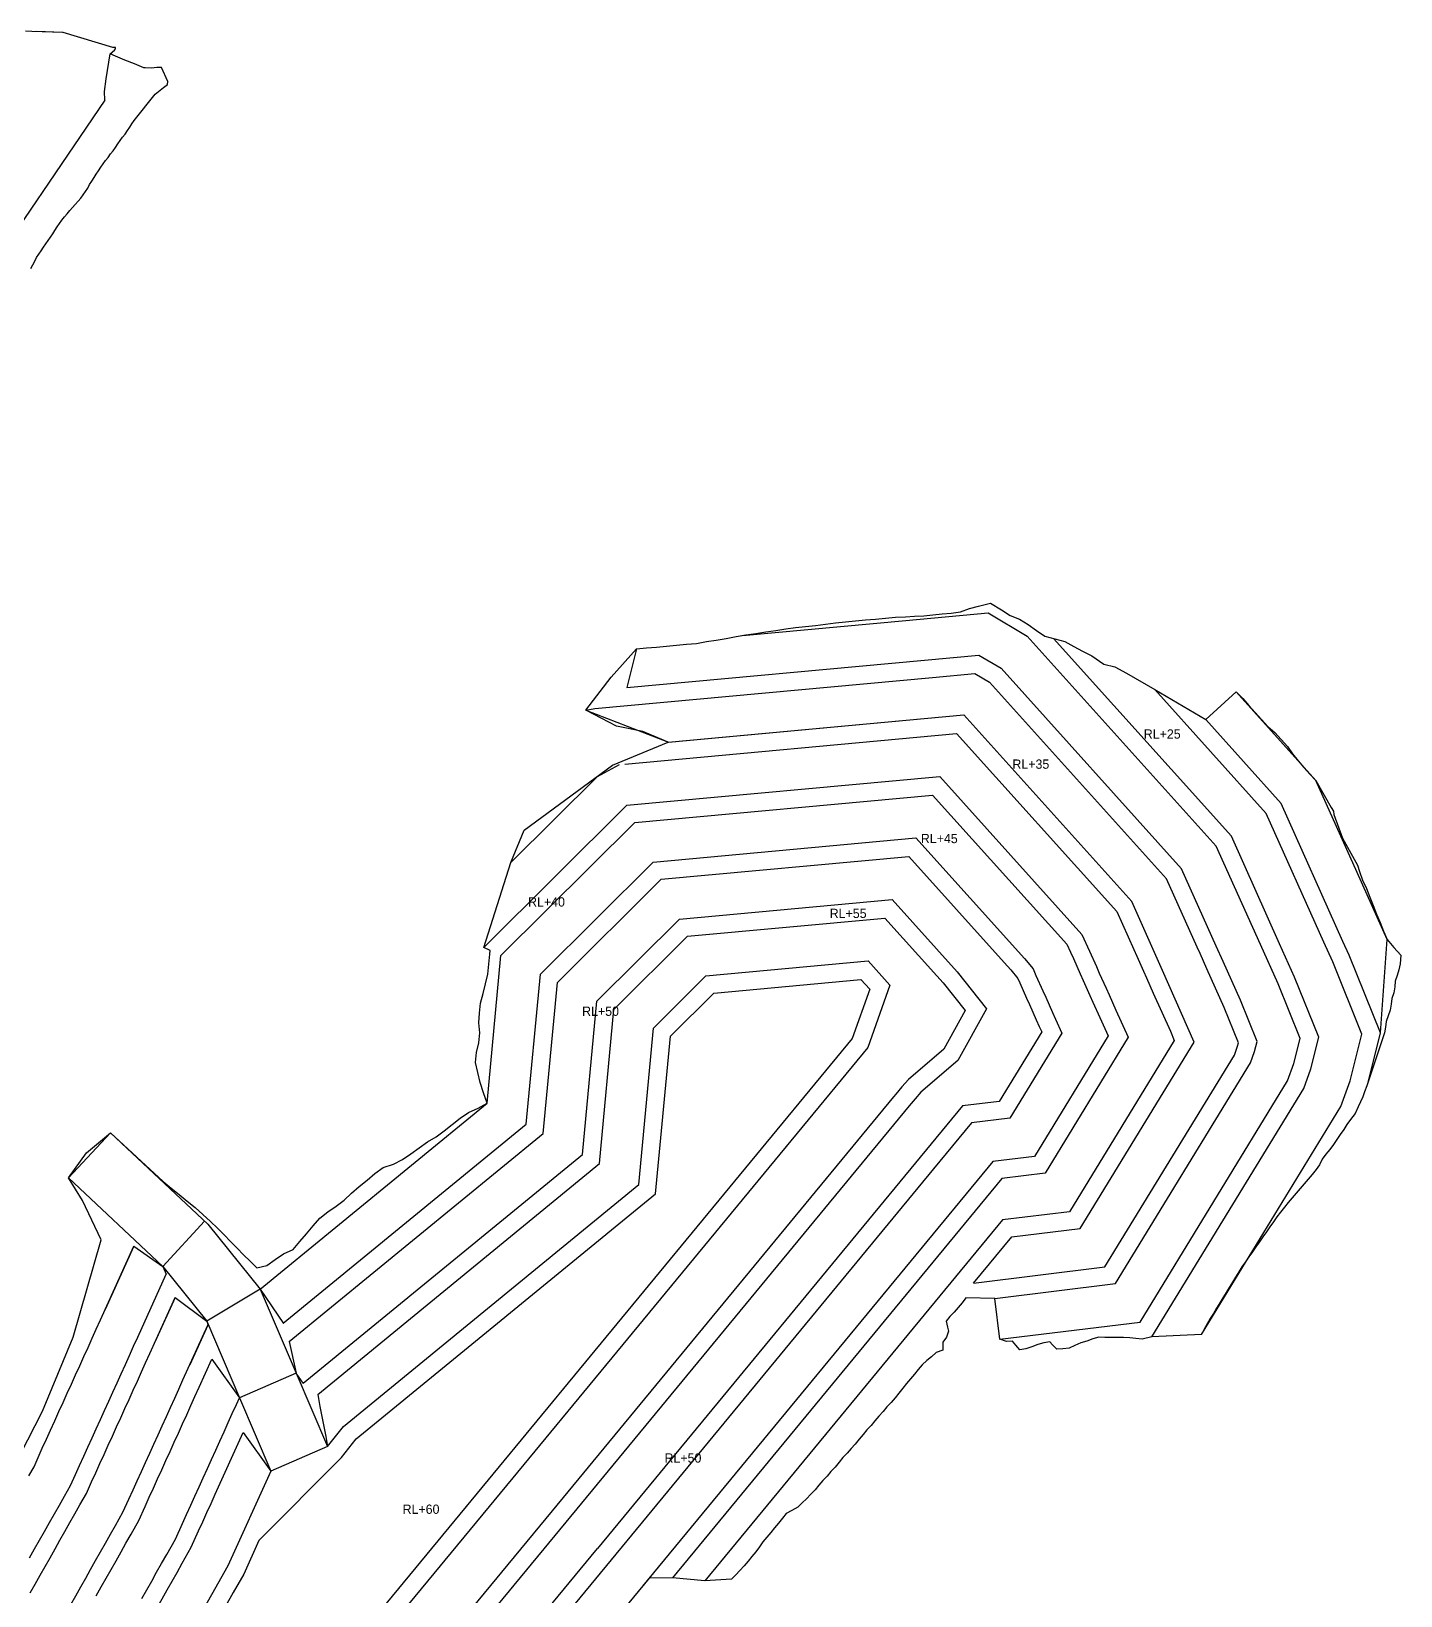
# Model space of a CAD drawing. Extents: x 115.113 to 115.1387, y -3.0991 to -3.0676.
# Drawn here: x 115.13269 to 115.13869, y -3.07552 to -3.06866 of the extents above; entities that cross this region are included whole.
import ezdxf

# ---------------------------------------------------------------- set-up
doc = ezdxf.new("R2010")
doc.units = 0
doc.header["$MEASUREMENT"] = 0
doc.layers.add('FeatureAttribs', color=7, linetype='Continuous')
doc.layers.add('HRS_SMT2_R1', color=7, linetype='Continuous')

# ---------------------------------------------------------------- blocks, each defined once
blk = doc.blocks.new('FEATURE')

msp = doc.modelspace()

# ---------------------------------------------------------------- linework, layer by layer
at = {"layer": 'HRS_SMT2_R1', "color": 6}
msp.add_polyline3d([(115.1326844, -3.0697017, -30.5820103), (115.1326931, -3.0696859, -30.6928692), (115.1327018, -3.06967, -30.8077049), (115.1327096, -3.0696535, -30.986084), (115.1327198, -3.0696386, -30.986084), (115.1327299, -3.0696238, -30.986084), (115.1327401, -3.0696089, -30.986084), (115.1327502, -3.069594, -30.986084), (115.1327604, -3.0695791, -30.986084), (115.1327705, -3.0695642, -30.986084), (115.1327807, -3.0695494, -30.986084), (115.1327908, -3.0695345, -30.986084), (115.1328009, -3.0695196, -30.986084), (115.1328111, -3.0695047, -30.986084), (115.1328212, -3.0694898, -30.986084), (115.1328325, -3.0694757, -30.8961239), (115.132844, -3.0694618, -30.7962132), (115.1328559, -3.0694481, -30.6551933), (115.1328679, -3.0694345, -30.5141983), (115.1328798, -3.0694208, -30.3731556), (115.1328918, -3.0694072, -30.2312145), (115.132904, -3.0693937, -30.0727406), (115.1329141, -3.0693789, -30.0727406), (115.1329243, -3.069364, -30.0727406), (115.1329344, -3.0693491, -30.0727406), (115.1329429, -3.0693331, -30.2017384), (115.1329531, -3.0693182, -30.2017384), (115.1329632, -3.0693033, -30.2017384), (115.1329721, -3.0692876, -30.2986393), (115.1329823, -3.0692727, -30.2986393), (115.1329924, -3.0692578, -30.2986393), (115.1330026, -3.0692429, -30.2986393), (115.1330127, -3.0692281, -30.2986393), (115.1330244, -3.0692142, -30.1804428), (115.1330345, -3.0691993, -30.1804428), (115.1330459, -3.0691853, -30.084465), (115.133056, -3.0691704, -30.084465), (115.1330662, -3.0691555, -30.084465), (115.1330763, -3.0691407, -30.084465), (115.1330865, -3.0691258, -30.084465), (115.1330981, -3.0691119, -29.9680805), (115.1331083, -3.069097, -29.9680805), (115.1331184, -3.0690822, -29.9680805), (115.1331286, -3.0690673, -29.9680805), (115.1331387, -3.0690524, -29.9680805), (115.1332305, -3.0689376, -31.4609509), (115.1332664, -3.0689083, -30.5111523), (115.1332841, -3.068895, -30.0000114), (115.1332841, -3.068895, -30), (115.1332857, -3.068882, -30), (115.1332586, -3.0688194, -30), (115.1332371, -3.0688198, -30), (115.1332144, -3.0688231, -30), (115.1331857, -3.0688218, -29.9717579), (115.1331811, -3.0688216, -29.9672928), (115.1331395, -3.0688046, -30.4580803), (115.1330978, -3.0687875, -30.4373322), (115.1330562, -3.0687705, -33.1968155), (115.1330325, -3.0687608, -40), (115.1330523, -3.0687434, -40), (115.1330565, -3.0687389, -40), (115.1330568, -3.068732, -40), (115.1330441, -3.068733, -40), (115.1328274, -3.0686662, -40), (115.1328269, -3.0686662, -40), (115.1328243, -3.0686661, -40), (115.1327793, -3.0686648, -38.9237251), (115.1327343, -3.0686634, -37.9389915), (115.1326894, -3.0686621, -39.0669136), (115.1326621, -3.0686612, -40)], dxfattribs=at)
at = {"layer": 'HRS_SMT2_R1', "color": 3}
for points in [[(115.1330098, -3.0689636, -40), (115.1330082, -3.0689248, -40), (115.1330153, -3.0688691, -40), (115.1330325, -3.0687608, -40), (115.1330523, -3.0687434, -40), (115.1330565, -3.0687389, -40), (115.1330568, -3.068732, -40), (115.1330441, -3.068733, -40), (115.1328274, -3.0686662, -40), (115.1328243, -3.0686661, -40), (115.1327118, -3.0686627, -40)], [(115.1330098, -3.0689636, -40), (115.1324361, -3.0698051, -40), (115.1322415, -3.0700904, -40), (115.1320865, -3.0703178, -40)], [(115.1376021, -3.074389, 25), (115.1382682, -3.0732994, 25), (115.1382993, -3.0732124, 25), (115.1383338, -3.0730735, 25), (115.1382283, -3.0728113, 25), (115.1381622, -3.0726646, 25), (115.1379507, -3.0721924, 25), (115.1371703, -3.0713251, 25)], [(115.1353416, -3.0713706, 31.0069466), (115.1352987, -3.0715403, 30), (115.1366046, -3.0714202, 30), (115.1368431, -3.0713978, 30)], [(115.1368431, -3.0713978, 30), (115.1369404, -3.0714559, 30)], [(115.1368431, -3.0713978, 30), (115.1369404, -3.0714559, 30)], [(115.1369138, -3.0742201, 30), (115.1374426, -3.0741551, 30), (115.1380346, -3.0731865, 30), (115.1380524, -3.0731369, 30), (115.1380634, -3.0730926, 30), (115.1379907, -3.072912, 30), (115.1379144, -3.0727425, 30), (115.1378843, -3.0726755, 30), (115.1377323, -3.072336, 30), (115.1369404, -3.0714559, 30)], [(115.1351193, -3.0716398, 35), (115.1354813, -3.0717795, 35), (115.1367767, -3.0716603, 35)], [(115.1354806, -3.0717796, 35), (115.1367767, -3.0716603, 35)], [(115.1368203, -3.0741527, 35), (115.1369875, -3.07395, 35), (115.137288, -3.073913, 35), (115.137787, -3.0730966, 35), (115.1376493, -3.0727819, 35), (115.1375138, -3.0724796, 35), (115.1371453, -3.0720699, 35), (115.1367767, -3.0716603, 35)], [(115.1385472, -3.073284, 20), (115.1386043, -3.0730545, 20), (115.1384673, -3.0727141, 20), (115.13844, -3.0726538, 20), (115.1381691, -3.0720488, 20), (115.1378383, -3.0716811, 20)], [(115.1352997, -3.0720565, 40), (115.1366719, -3.0719302, 40), (115.1372954, -3.0726232, 40), (115.1373286, -3.0726972, 40), (115.1373585, -3.0727639, 40), (115.1373714, -3.0727927, 40), (115.1374013, -3.0728594, 40), (115.1374142, -3.0728883, 40), (115.1374444, -3.0729557, 40), (115.1374979, -3.0730745, 40), (115.1371333, -3.073671, 40), (115.1369444, -3.0736942, 40)], [(115.134672, -3.0726802, 40), (115.1352997, -3.0720565, 40)], [(115.1354152, -3.0723061, 45), (115.1365672, -3.0722001, 45), (115.1370432, -3.0727291, 45), (115.1370806, -3.0727747, 45), (115.1370935, -3.0728036, 45), (115.1371234, -3.0728703, 45), (115.1371363, -3.0728991, 45), (115.1371662, -3.0729658, 45), (115.1371791, -3.0729947, 45), (115.1372066, -3.0730561, 45), (115.1369787, -3.0734289, 45), (115.1368114, -3.0734495, 45)], [(115.1337923, -3.0743294, 45), (115.134858, -3.0734561, 45), (115.1349198, -3.0727983, 45), (115.1354152, -3.0723061, 45)], [(115.1355307, -3.0725557, 50), (115.1364624, -3.0724699, 50), (115.1367483, -3.0727877, 50), (115.1368764, -3.07295, 50), (115.1367508, -3.0731769, 50), (115.1365891, -3.0733158, 50), (115.1365632, -3.0733446, 50), (115.1365381, -3.0733748, 50)], [(115.1338793, -3.0745924, 50), (115.1351045, -3.0735885, 50), (115.1351677, -3.0729164, 50), (115.1355307, -3.0725557, 50)], [(115.1356462, -3.0728053, 55), (115.1363576, -3.0727398, 55), (115.1364533, -3.0728462, 55), (115.1363556, -3.0731192, 55)], [(115.1339866, -3.0748699, 55), (115.1340567, -3.0747814, 55), (115.135351, -3.0737208, 55), (115.1354155, -3.0730345, 55), (115.1356462, -3.0728053, 55)], [(115.1363556, -3.0731192, 55), (115.1347984, -3.0750074, 55), (115.1339675, -3.0760148, 55)], [(115.1365381, -3.0733748, 50), (115.1350315, -3.0752017, 50), (115.1340577, -3.0763824, 50)], [(115.1368114, -3.0734495, 45), (115.1366442, -3.0736522, 45), (115.1352299, -3.0753671, 45), (115.1341098, -3.0767252, 45)], [(115.1369444, -3.0736942, 40), (115.1354997, -3.0754461, 40)], [(115.1326796, -3.0753576, 40), (115.1327015, -3.0753191, 40), (115.1327233, -3.0752806, 40), (115.1327451, -3.0752421, 40), (115.1327669, -3.0752036, 40), (115.1327888, -3.0751651, 40), (115.1328106, -3.0751267, 40), (115.1328325, -3.0750879, 40), (115.1328592, -3.0750406, 40), (115.1328807, -3.0749931, 40), (115.1328989, -3.0749529, 40), (115.1329172, -3.0749127, 40), (115.1329354, -3.0748724, 40), (115.1329536, -3.0748322, 40), (115.1329718, -3.074792, 40), (115.1329901, -3.0747517, 40), (115.1330083, -3.0747115, 40), (115.1330265, -3.0746713, 40), (115.1330447, -3.074631, 40), (115.1330629, -3.0745908, 40), (115.1330812, -3.0745506, 40), (115.1330994, -3.0745103, 40), (115.1331176, -3.0744701, 40), (115.1331358, -3.0744299, 40), (115.133154, -3.0743896, 40), (115.1332789, -3.074114, 40)], [(115.1336909, -3.0741792, 45), (115.1337926, -3.0743297, 45)], [(115.1328599, -3.0755629, 45), (115.1328818, -3.0755244, 45), (115.1329036, -3.0754859, 45), (115.1329254, -3.0754474, 45), (115.1329472, -3.075409, 45), (115.1329691, -3.0753705, 45), (115.1329909, -3.075332, 45), (115.1330127, -3.0752935, 45), (115.1330345, -3.075255, 45), (115.1330567, -3.0752159, 45), (115.1330891, -3.0751584, 45), (115.1331153, -3.0751005, 45), (115.1331336, -3.0750603, 45), (115.1331518, -3.07502, 45), (115.13317, -3.0749798, 45), (115.1331882, -3.0749396, 45), (115.1332065, -3.0748993, 45), (115.1332247, -3.0748591, 45), (115.1332429, -3.0748189, 45), (115.1332611, -3.0747786, 45), (115.1332793, -3.0747384, 45), (115.1332976, -3.0746982, 45), (115.1333158, -3.0746579, 45), (115.133334, -3.0746177, 45), (115.1333522, -3.0745775, 45), (115.1334607, -3.0743371, 45.074604)], [(115.1334607, -3.0743371, 45.06464), (115.1333818, -3.0745123, 45)], [(115.1331712, -3.0755373, 50), (115.133193, -3.0754988, 50), (115.1332149, -3.0754603, 50), (115.1332367, -3.0754219, 50), (115.1332585, -3.0753834, 50), (115.1332809, -3.0753438, 50), (115.1333191, -3.0752761, 50), (115.13335, -3.0752079, 50), (115.1333682, -3.0751676, 50), (115.1333864, -3.0751274, 50), (115.1334046, -3.0750872, 50), (115.1334229, -3.075047, 50), (115.1334411, -3.0750067, 50), (115.1334593, -3.0749665, 50), (115.1334775, -3.0749262, 50), (115.1334957, -3.074886, 50), (115.133514, -3.0748458, 50), (115.1335322, -3.0748055, 50), (115.1335504, -3.0747653, 50), (115.1335686, -3.0747251, 50), (115.1335868, -3.0746849, 50), (115.1336001, -3.0746557, 50)], [(115.1337369, -3.0749779, 55), (115.133549, -3.0753939, 55), (115.133405, -3.0756483, 55)]]:
    msp.add_polyline3d(points, dxfattribs=at)
at = {"layer": 'HRS_SMT2_R1', "color": 30}
msp.add_polyline3d([(115.1325732, -3.0750326, 39), (115.1327361, -3.0747148, 38), (115.1328702, -3.0743901, 38), (115.132994, -3.0739626, 36), (115.1329112, -3.073791, 35), (115.1328496, -3.0736919, 35.0000076), (115.1329286, -3.0735819, 34.9855499), (115.1330337, -3.0734935, 35.0000076), (115.1332655, -3.0737076, 37.5409393), (115.1333005, -3.0737361, 37.7248802), (115.1333357, -3.0737645, 37.8960609), (115.1333705, -3.0737932, 38.096611), (115.1334054, -3.0738218, 38.289505), (115.1334393, -3.0738516, 38.5808449), (115.133473, -3.0738832, 38.9673424), (115.1335036, -3.0739122, 39.1659851), (115.1335323, -3.0739412, 39.4549255), (115.1335609, -3.0739704, 39.7578583), (115.1335893, -3.0739997, 40.0689621), (115.1336181, -3.0740287, 40.3543549), (115.133647, -3.0740575, 40.629528), (115.133676, -3.0740864, 40.9036598), (115.1337207, -3.0740751, 41.0617828), (115.1337567, -3.074049, 41.2278938), (115.1337936, -3.0740242, 41.4942284), (115.1338355, -3.0740053, 42.2605438), (115.1338649, -3.0739712, 41.7614288), (115.1338943, -3.073937, 41.2602043), (115.133923, -3.073902, 40.6941147), (115.1339529, -3.0738684, 40.2427139), (115.1339872, -3.0738403, 40.2427139), (115.1340238, -3.073815, 40.4811783), (115.1340595, -3.0737886, 40.6181183), (115.1340921, -3.0737583, 40.4384918), (115.1341255, -3.0737291, 40.3515701), (115.1341598, -3.073701, 40.3515701), (115.1341941, -3.0736729, 40.3515701), (115.1342297, -3.0736463, 40.4825935), (115.1342749, -3.0736316, 41.5829544), (115.1343153, -3.0736109, 42.1990547), (115.1343521, -3.0735859, 42.4544144), (115.1343883, -3.0735602, 42.6507607), (115.1344241, -3.0735338, 42.7932014), (115.1344627, -3.073511, 43.2291145), (115.1344985, -3.0734847, 43.381916), (115.1345328, -3.0734566, 43.381916), (115.1345684, -3.07343, 43.5108719), (115.1346045, -3.0734042, 43.6976128), (115.1346466, -3.0733856, 44.4843636), (115.134686, -3.0733638, 45), (115.1346711, -3.0733188, 43.7764435), (115.1346558, -3.0732737, 42.532856), (115.1346448, -3.0732291, 41.5565147), (115.134636, -3.0731847, 40.7274284), (115.13464, -3.0731415, 40.7274284), (115.1346498, -3.0730989, 41.0962029), (115.1346538, -3.0730557, 41.0962029), (115.1346493, -3.0730116, 40.5434418), (115.1346534, -3.0729685, 40.5434418), (115.1346574, -3.0729253, 40.5434418), (115.1346685, -3.0728827, 40.9972763), (115.134679, -3.0728401, 41.4069252), (115.1346892, -3.0727975, 41.8055038), (115.1346933, -3.0727543, 41.8055038), (115.1346979, -3.0727094, 41.7614555), (115.1346996, -3.0726933, 41.8464851), (115.134672, -3.0726802, 40), (115.1347901, -3.0723085, 40), (115.1348491, -3.0721658, 40), (115.1352363, -3.0718807, 39.9999962), (115.1354806, -3.0717796, 35), (115.1353693, -3.0717327, 35), (115.1352541, -3.0717101, 35), (115.1351193, -3.0716398, 35), (115.1352297, -3.0714944, 28), (115.1353416, -3.0713706, 31.0069466), (115.1353854, -3.0713666, 31.0069466), (115.1354292, -3.0713626, 31.0069466), (115.135473, -3.0713585, 31.0069466), (115.1355168, -3.0713545, 31.0069466), (115.1355606, -3.0713505, 31.0069466), (115.1356043, -3.0713464, 31.0069466), (115.1356478, -3.0713387, 30.770237), (115.1356913, -3.071332, 30.5944424), (115.1357348, -3.0713245, 30.3719711), (115.1357783, -3.0713168, 30.1406727), (115.1358217, -3.0713093, 29.9180374), (115.1358653, -3.0713028, 29.761816), (115.1359089, -3.0712963, 29.6007385), (115.1359524, -3.0712898, 29.4387989), (115.1359959, -3.071283, 29.2638607), (115.1360395, -3.0712762, 29.0842896), (115.1360833, -3.0712721, 29.0842896), (115.1361271, -3.0712681, 29.0842896), (115.1361707, -3.0712626, 28.9916725), (115.1362143, -3.071256, 28.8228111), (115.136258, -3.0712519, 28.8228111), (115.1363018, -3.0712479, 28.8228111), (115.1363456, -3.0712439, 28.8228111), (115.1363894, -3.0712399, 28.8228111), (115.1364332, -3.0712358, 28.8228111), (115.136477, -3.0712318, 28.8228111), (115.136521, -3.0712304, 28.9892693), (115.1365612, -3.0712266, 28.9892693), (115.1366016, -3.071225, 29.1274357), (115.1366419, -3.0712212, 29.1274357), (115.1366821, -3.0712174, 29.1274357), (115.1367223, -3.0712137, 29.1274357), (115.1367623, -3.0712076, 28.9831486), (115.1368016, -3.0711939, 28.3449078), (115.1368413, -3.0711838, 27.9365826), (115.1368939, -3.0711701, 27.3772373), (115.136943, -3.0712, 27.4143066), (115.1369802, -3.071224, 27.5087795), (115.1370216, -3.0712409, 27.0792885), (115.1370596, -3.0712635, 27.0792885), (115.1370955, -3.0712896, 27.3333111), (115.1371323, -3.0713144, 27.4881935), (115.1371763, -3.0713268, 26.7280865), (115.1372207, -3.0713385, 25.9158573), (115.1372597, -3.0713595, 25.7914619), (115.1372983, -3.071381, 25.7041168), (115.1373381, -3.0714006, 25.4778938), (115.1373911, -3.0714383, 25), (115.1374398, -3.0714501, 25), (115.1374906, -3.0714774, 25), (115.1376147, -3.0715494, 25), (115.1378383, -3.0716811, 20), (115.1379717, -3.0715598, 20), (115.1380005, -3.071589, 19.8803463), (115.1380279, -3.0716195, 19.8803463), (115.1380553, -3.0716499, 19.8803463), (115.1380827, -3.0716804, 19.8803463), (115.1381101, -3.0717108, 19.8803463), (115.1381418, -3.0717373, 19.5050335), (115.1381692, -3.0717678, 19.5050335), (115.1381966, -3.0717982, 19.5050335), (115.1382189, -3.0718308, 19.8383522), (115.1382431, -3.0718615, 20), (115.1382692, -3.0718905, 20), (115.1382954, -3.0719196, 20), (115.1383215, -3.0719486, 20), (115.1383879, -3.0720668, 20), (115.1383991, -3.072083, 20), (115.1384008, -3.0720973, 20), (115.1384384, -3.0722012, 20), (115.1385044, -3.0723199, 20), (115.1385121, -3.0723471, 20.705759), (115.1385264, -3.0723849, 20.5533314), (115.1385429, -3.0724217, 20.5533314), (115.1385577, -3.0724593, 20.4359493), (115.1385727, -3.0724968, 20.3321152), (115.1385868, -3.0725347, 20.16292), (115.1386033, -3.0725715, 20.16292), (115.1386175, -3.0726094, 20), (115.1386339, -3.0726462, 20), (115.138634, -3.0726463, 19.9942131), (115.1386637, -3.0726802, 16.5115108), (115.1386934, -3.0727142, 14.9387856), (115.1386912, -3.0727531, 15.8430576), (115.1386845, -3.0727782, 16.1519737), (115.1386777, -3.0728034, 16.4697208), (115.138669, -3.0728284, 16.9127293), (115.1386671, -3.0728539, 16.9127293), (115.1386633, -3.0728793, 17.0413685), (115.138655, -3.0729043, 17.4546051), (115.1386512, -3.0729297, 17.5815067), (115.1386473, -3.0729551, 17.7115078), (115.1386386, -3.0729801, 18.148304), (115.1386299, -3.0730051, 18.5891438), (115.138626, -3.0730304, 18.7216434), (115.1386226, -3.0730558, 18.8231068), (115.1385444, -3.0732873, 20.128685), (115.1385351, -3.0733135, 20.1240559), (115.138527, -3.0733362, 20.1240559), (115.1385175, -3.0733583, 20.2155724), (115.1385072, -3.0733801, 20.3693962), (115.1384935, -3.0734083, 20.5832977), (115.1384733, -3.0734355, 20.7778378), (115.1384574, -3.073457, 20.9330463), (115.1384435, -3.0734798, 20.9330463), (115.1384283, -3.0735017, 21.0267849), (115.1384132, -3.0735237, 21.1211376), (115.138398, -3.0735456, 21.2195606), (115.1383824, -3.0735674, 21.3450336), (115.1383644, -3.0735876, 21.6501923), (115.1383489, -3.0736093, 21.7762566), (115.1383375, -3.0736336, 21.5821743), (115.138322, -3.0736553, 21.7084637), (115.1383048, -3.0736761, 21.9544983), (115.1382873, -3.0736966, 22.223032), (115.1382699, -3.0737171, 22.491539), (115.1382524, -3.0737377, 22.7599411), (115.1382349, -3.0737582, 23.0279331), (115.1382175, -3.0737788, 23.2942772), (115.1382001, -3.0737994, 23.5540485), (115.1381831, -3.0738202, 23.7875938), (115.1381668, -3.0738414, 23.9739075), (115.1381506, -3.0738628, 24.1417103), (115.1381353, -3.0738846, 24.2521992), (115.1381199, -3.0739065, 24.3626862), (115.1381045, -3.0739283, 24.473175), (115.1380892, -3.0739502, 24.5836639), (115.1380738, -3.073972, 24.6941547), (115.1380584, -3.0739938, 24.8046589), (115.1380431, -3.0740157, 24.9152336), (115.1380277, -3.0740375, 25.0261383), (115.1380123, -3.0740593, 25.138649), (115.1379968, -3.0740811, 25.2589626), (115.1379829, -3.0741038, 25.2589626), (115.137969, -3.0741266, 25.2589626), (115.1379551, -3.0741493, 25.2589626), (115.1379412, -3.074172, 25.2589626), (115.1379273, -3.0741948, 25.2589626), (115.1379134, -3.0742175, 25.2589626), (115.1378995, -3.0742403, 25.2589626), (115.1378856, -3.074263, 25.2589626), (115.1378717, -3.0742857, 25.2589626), (115.1378578, -3.0743085, 25.2589626), (115.1378439, -3.0743312, 25.2589626), (115.1378319, -3.0743552, 25.1131554), (115.1378195, -3.0743788, 25), (115.1376021, -3.074389, 25), (115.1375595, -3.0743983, 25.2234707), (115.137532, -3.0743955, 25.6129093), (115.1375046, -3.0743934, 25.9615669), (115.1374774, -3.0743924, 26.2348518), (115.1374501, -3.0743917, 26.4922695), (115.137423, -3.0743913, 26.7296982), (115.1373958, -3.074391, 26.9594364), (115.1373687, -3.0743909, 27.1771488), (115.1373423, -3.0743971, 26.991436), (115.1373164, -3.0744072, 26.5533848), (115.1372902, -3.0744152, 26.2515202), (115.1372646, -3.0744273, 25.680582), (115.1372387, -3.0744378, 25.2202435), (115.137212, -3.0744411, 25.2202435), (115.1371851, -3.074443, 25.3094883), (115.1371661, -3.0744236, 26.4904671), (115.1371541, -3.0744113, 27.5553951), (115.1371274, -3.0744146, 27.5553951), (115.1371013, -3.0744231, 27.2232628), (115.1370752, -3.0744322, 26.845438), (115.1370492, -3.0744415, 26.4630146), (115.1370227, -3.0744463, 26.3612881), (115.1370054, -3.0744255, 28.4389706), (115.1369909, -3.0744081, 29.0352211), (115.1369639, -3.074409, 29.1874294), (115.1369356, -3.0743996, 30), (115.1369138, -3.0742201, 30), (115.1367863, -3.0742183, 34.0115852), (115.1367692, -3.0742389, 34.0115852), (115.1367522, -3.0742596, 34.0115852), (115.1367352, -3.0742802, 34.0115852), (115.1367163, -3.0742994, 34.1637878), (115.1366993, -3.07432, 34.1637878), (115.136706, -3.0743463, 32.7774239), (115.1367105, -3.0743642, 31.8078594), (115.1367005, -3.0743907, 31.2257385), (115.1366847, -3.0744124, 31.1218681), (115.136685, -3.0744475, 29.6728668), (115.136656, -3.0744581, 30.6765652), (115.1366353, -3.0744758, 30.9752369), (115.1366146, -3.0744933, 31.2878933), (115.1365945, -3.0745114, 31.544796), (115.1365774, -3.074532, 31.544796), (115.1365604, -3.0745527, 31.544796), (115.1365434, -3.0745733, 31.544796), (115.1365263, -3.074594, 31.544796), (115.1365093, -3.0746146, 31.544796), (115.1364923, -3.0746353, 31.544796), (115.1364753, -3.0746559, 31.544796), (115.1364582, -3.0746766, 31.544796), (115.1364397, -3.074696, 31.6694984), (115.1364227, -3.0747166, 31.6694984), (115.1364043, -3.0747362, 31.7798004), (115.1363873, -3.0747568, 31.7798004), (115.1363703, -3.0747775, 31.7798004), (115.136352, -3.0747971, 31.8804131), (115.136335, -3.0748178, 31.8804131), (115.136318, -3.0748384, 31.8804131), (115.1363009, -3.0748591, 31.8804131), (115.1362827, -3.0748787, 31.9776535), (115.1362657, -3.0748994, 31.9776535), (115.1362471, -3.0749187, 32.1117439), (115.13623, -3.0749393, 32.1117439), (115.136213, -3.07496, 32.1117439), (115.1361943, -3.0749792, 32.2544327), (115.1361772, -3.0749999, 32.2544327), (115.1361587, -3.0750192, 32.3814888), (115.1361417, -3.0750399, 32.3814888), (115.1361246, -3.0750605, 32.3814888), (115.1361058, -3.0750797, 32.52845), (115.1360869, -3.0750988, 32.6866493), (115.1360677, -3.0751176, 32.8678207), (115.1360484, -3.0751364, 33.0554771), (115.1360233, -3.0751503, 33.728653), (115.1359983, -3.0751643, 34.3929634), (115.1359813, -3.075185, 34.3929634), (115.1359643, -3.0752056, 34.3929634), (115.1359472, -3.0752263, 34.3929634), (115.1359302, -3.0752469, 34.3929634), (115.1359132, -3.0752676, 34.3929634), (115.1358962, -3.0752882, 34.3929634), (115.1358807, -3.0753101, 34.2645035), (115.135865, -3.075332, 34.1492844), (115.135848, -3.0753526, 34.1492844), (115.135831, -3.0753732, 34.1492844), (115.1358139, -3.0753939, 34.1492844), (115.1357954, -3.0754133, 34.2741623), (115.1357769, -3.0754327, 34.3988953), (115.1357584, -3.0754521, 34.5235558), (115.1356416, -3.0754593, 40), (115.1356416, -3.0754593, 40), (115.1354997, -3.0754461, 40), (115.1353974, -3.0754473, 45), (115.1343726, -3.0766899, 45)], dxfattribs=at)
at = {"layer": 'HRS_SMT2_R1', "color": 1}
for points in [[(115.1358057, -3.0713121, 30), (115.1365224, -3.0712461, 30), (115.1368845, -3.0712122, 30), (115.1368845, -3.0712122, 30), (115.1370556, -3.0713144, 30)], [(115.1358057, -3.0713121, 30), (115.1365224, -3.0712461, 30), (115.1368845, -3.0712122, 30), (115.1368845, -3.0712122, 30), (115.1370556, -3.0713144, 30)], [(115.1369356, -3.0743996, 30), (115.1375504, -3.074324, 30), (115.1381976, -3.0732653, 30), (115.1382247, -3.0731896, 30), (115.1382521, -3.0730793, 30), (115.1381561, -3.0728407, 30), (115.1380782, -3.0726679, 30), (115.1378847, -3.0722358, 30), (115.1370556, -3.0713144, 30)], [(115.1351193, -3.0716398, 35), (115.1351588, -3.0716318, 35), (115.1366402, -3.0714955, 35), (115.1368251, -3.0714782, 35)], [(115.1368251, -3.0714782, 35), (115.1368905, -3.0715172, 35)], [(115.1368251, -3.0714782, 35), (115.1368905, -3.0715172, 35)], [(115.1368203, -3.0741527, 35), (115.1373958, -3.074082, 35), (115.1379641, -3.0731524, 35), (115.1379777, -3.0731141, 35), (115.1379817, -3.0730983, 35), (115.1379197, -3.0729443, 35), (115.1378433, -3.0727747, 35), (115.1378133, -3.0727076, 35), (115.1378004, -3.0726788, 35), (115.1376663, -3.0723794, 35), (115.1368905, -3.0715172, 35)], [(115.1383951, -3.0727435, 25), (115.1383561, -3.072657, 25), (115.1381031, -3.0720922, 25), (115.1376147, -3.0715494, 25)], [(115.1381909, -3.0718034, 20), (115.1379717, -3.0715598, 20)], [(115.1381909, -3.0718034, 20), (115.1379717, -3.0715598, 20)], [(115.1352897, -3.0718758, 40), (115.1367451, -3.0717419, 40), (115.1374479, -3.072523, 40), (115.1375225, -3.0726896, 40), (115.1375354, -3.0727185, 40), (115.1375653, -3.0727852, 40), (115.1375782, -3.072814, 40), (115.1376083, -3.0728813, 40), (115.1376834, -3.0730478, 40), (115.1377, -3.0730893, 40), (115.1372412, -3.0738399, 40), (115.1369473, -3.073876, 40), (115.1356416, -3.0754593, 40)], [(115.1383215, -3.0719486, 20), (115.1381909, -3.0718034, 20)], [(115.1383215, -3.0719486, 20), (115.1381909, -3.0718034, 20)], [(115.1347901, -3.0723085, 40), (115.1351699, -3.0719311, 40), (115.1352674, -3.0718778, 40)], [(115.138502, -3.0723517, 20), (115.1383215, -3.0719486, 20)], [(115.138502, -3.0723517, 20), (115.1383215, -3.0719486, 20)], [(115.1353346, -3.0721319, 45), (115.1366403, -3.0720117, 45), (115.1372294, -3.0726665, 45), (115.1372446, -3.0727005, 45), (115.1372576, -3.0727293, 45), (115.1372874, -3.072796, 45), (115.1373004, -3.0728249, 45), (115.1373302, -3.0728916, 45), (115.1373432, -3.0729204, 45), (115.1373734, -3.0729878, 45), (115.1374099, -3.0730689, 45), (115.1370866, -3.0735978, 45), (115.1369042, -3.0736202, 45)], [(115.1336909, -3.0741792, 45), (115.134686, -3.0733638, 45), (115.1347469, -3.0727158, 45), (115.1353346, -3.0721319, 45)], [(115.1354501, -3.0723815, 50), (115.1365355, -3.0722816, 50), (115.1369541, -3.0727468, 50), (115.1369831, -3.072779, 50), (115.1370139, -3.0728164, 50), (115.1370225, -3.0728357, 50), (115.1370524, -3.0729024, 50), (115.1370653, -3.0729313, 50), (115.1370952, -3.072998, 50), (115.1371081, -3.0730268, 50), (115.1371187, -3.0730504, 50), (115.136932, -3.0733557, 50), (115.1367712, -3.0733755, 50)], [(115.1338182, -3.0744092, 50), (115.1349325, -3.0734961, 50), (115.1349947, -3.072834, 50), (115.1354501, -3.0723815, 50)], [(115.1386339, -3.0726462, 20), (115.138502, -3.0723517, 20)], [(115.1355656, -3.0726311, 55), (115.1364307, -3.0725515, 55), (115.1366591, -3.0728054, 55), (115.1366872, -3.0728363, 55), (115.136783, -3.0729576, 55), (115.1366895, -3.0731265, 55), (115.1365346, -3.0732596, 55), (115.1365054, -3.0732921, 55), (115.1364783, -3.0733246, 55), (115.1364694, -3.0733354, 55)], [(115.1339431, -3.0746412, 55), (115.135179, -3.0736285, 55), (115.1352425, -3.0729521, 55), (115.1355656, -3.0726311, 55)], [(115.1386043, -3.0730545, 20), (115.138634, -3.0726463, 20)], [(115.1378195, -3.0743788, 25), (115.1384312, -3.0733782, 25), (115.1384717, -3.0732651, 25), (115.1385226, -3.0730602, 25), (115.1383951, -3.0727435, 25)], [(115.1356811, -3.0728807, 60), (115.1363259, -3.0728214, 60), (115.1363642, -3.0728639, 60), (115.1362869, -3.0730798, 60)], [(115.1340475, -3.0749187, 60), (115.1341125, -3.0748367, 60), (115.1354255, -3.0737608, 60), (115.1354904, -3.0730702, 60), (115.1356811, -3.0728807, 60)], [(115.1362869, -3.0730798, 60), (115.1347384, -3.0749574, 60), (115.1339518, -3.0759113, 60)], [(115.1364694, -3.0733354, 55), (115.1349715, -3.0751517, 55), (115.1340419, -3.0762788, 55), (115.1338983, -3.0761852, 55), (115.1331645, -3.0757071, 55), (115.1331734, -3.0756915, 55), (115.1331952, -3.0756531, 55), (115.133217, -3.0756146, 55), (115.1332389, -3.0755761, 55), (115.1332607, -3.0755376, 55), (115.1332825, -3.0754991, 55), (115.1333044, -3.0754606, 55), (115.1333262, -3.0754222, 55), (115.1333487, -3.0753824, 55), (115.1333885, -3.0753117, 55), (115.1334209, -3.0752403, 55), (115.1334391, -3.0752001, 55), (115.1334573, -3.0751599, 55), (115.1334755, -3.0751196, 55), (115.1334937, -3.0750794, 55), (115.1336162, -3.0748091, 55)], [(115.1367712, -3.0733755, 50), (115.1351699, -3.0753171, 50)], [(115.1369042, -3.0736202, 45), (115.1353684, -3.0754825, 45)], [(115.1326761, -3.0749986, 40), (115.1326988, -3.0749584, 40), (115.132717, -3.0749182, 40), (115.1327352, -3.0748779, 40), (115.1327534, -3.0748377, 40), (115.1327717, -3.0747975, 40), (115.1327899, -3.0747573, 40), (115.1328081, -3.074717, 40), (115.1328263, -3.0746768, 40), (115.1328446, -3.0746366, 40), (115.1328628, -3.0745963, 40), (115.132881, -3.0745561, 40), (115.1328992, -3.0745159, 40), (115.1329174, -3.0744756, 40), (115.1329357, -3.0744354, 40), (115.1329539, -3.0743952, 40), (115.1329721, -3.0743549, 40), (115.1329903, -3.0743147, 40), (115.1331372, -3.0739904, 40)], [(115.1331372, -3.0739904, 40), (115.1330111, -3.0742688, 40)], [(115.1331372, -3.0739904, 40), (115.1332634, -3.0740797, 40)], [(115.1332634, -3.0740797, 40), (115.1332789, -3.074114, 40)], [(115.1326818, -3.0755118, 45), (115.1327037, -3.0754733, 45), (115.1327255, -3.0754348, 45), (115.1327473, -3.0753963, 45), (115.1327691, -3.0753579, 45), (115.132791, -3.0753194, 45), (115.1328128, -3.0752809, 45), (115.1328346, -3.0752424, 45), (115.1328564, -3.0752039, 45), (115.1328783, -3.0751654, 45), (115.1329003, -3.0751265, 45), (115.1329287, -3.0750762, 45), (115.1329516, -3.0750256, 45), (115.1329698, -3.0749853, 45), (115.1329881, -3.0749451, 45), (115.1330063, -3.0749049, 45), (115.1330245, -3.0748646, 45), (115.1330427, -3.0748244, 45), (115.133061, -3.0747842, 45), (115.1330792, -3.0747439, 45), (115.1330974, -3.0747037, 45), (115.1331156, -3.0746635, 45), (115.1331338, -3.0746232, 45), (115.1331521, -3.074583, 45), (115.1331703, -3.0745428, 45), (115.1331885, -3.0745025, 45), (115.1332067, -3.0744623, 45), (115.133318, -3.0742166, 45)], [(115.133318, -3.0742166, 45), (115.1332294, -3.0744122, 45)], [(115.133318, -3.0742166, 45), (115.1334575, -3.0743206, 45)], [(115.1338182, -3.0744092, 50), (115.1338481, -3.0745487, 50)], [(115.1329713, -3.0755247, 50), (115.1329931, -3.0754862, 50), (115.1330149, -3.0754477, 50), (115.1330367, -3.0754092, 50), (115.1330586, -3.0753708, 50), (115.1330804, -3.0753323, 50), (115.1331022, -3.0752938, 50), (115.1331245, -3.0752545, 50), (115.1331586, -3.075194, 50), (115.1331862, -3.0751329, 50), (115.1332045, -3.0750927, 50), (115.1332227, -3.0750525, 50), (115.1332409, -3.0750122, 50), (115.1332591, -3.074972, 50), (115.1332774, -3.0749318, 50), (115.1332956, -3.0748916, 50), (115.1333138, -3.0748513, 50), (115.133332, -3.0748111, 50), (115.1333502, -3.0747709, 50), (115.1333685, -3.0747306, 50), (115.1333867, -3.0746904, 50), (115.1334049, -3.0746502, 50), (115.1334231, -3.0746099, 50), (115.133479, -3.074486, 50.0411797)], [(115.133479, -3.074486, 50), (115.1336001, -3.0746557, 50)], [(115.1339431, -3.0746412, 55), (115.1339447, -3.0746498, 55), (115.1339531, -3.0746938, 55), (115.1339615, -3.0747378, 55), (115.1339698, -3.0747819, 55), (115.1339782, -3.0748259, 55), (115.1339866, -3.0748699, 55)], [(115.1336162, -3.0748091, 55), (115.1337369, -3.0749779, 55)], [(115.1340475, -3.0749187, 60), (115.133685, -3.0752825, 60), (115.1336185, -3.0754295, 60), (115.1335728, -3.0755105, 60), (115.1335091, -3.0756228, 60)], [(115.1335463, -3.0772859, 50), (115.1340941, -3.0766216, 50), (115.1351699, -3.0753171, 50)]]:
    msp.add_polyline3d(points, dxfattribs=at)
at = {"layer": 'HRS_SMT2_R1', "color": 4}
for points in [[(115.1330337, -3.0734935, 35.0000076), (115.1328496, -3.0736919, 35.0000076)], [(115.1330337, -3.0734935, 35.0000076), (115.1334612, -3.0738943, 40), (115.1336909, -3.0741792, 45), (115.1338481, -3.0745487, 50), (115.1339857, -3.0748703, 54.9384613)], [(115.1328496, -3.0736919, 35.0000076), (115.1332634, -3.0740797, 40), (115.1334575, -3.0743206, 45), (115.1336001, -3.0746557, 50)], [(115.1334468, -3.0738807, 40), (115.1332634, -3.0740797, 40)], [(115.1336909, -3.0741792, 45), (115.1334575, -3.0743206, 45)], [(115.1338481, -3.0745487, 50), (115.1336001, -3.0746557, 50)], [(115.1336001, -3.0746557, 50), (115.1337378, -3.0749775, 54.9384613)], [(115.1339857, -3.0748703, 54.9384613), (115.1337378, -3.0749775, 54.9384613)]]:
    msp.add_polyline3d(points, dxfattribs=at)
at = {"layer": 'HRS_SMT2_R1', "color": 18}
for points in [[(115.1334575, -3.0743206, 45), (115.1334607, -3.0743371, 45)], [(115.1338793, -3.0745924, 50), (115.1338481, -3.0745487, 50)]]:
    msp.add_polyline3d(points, dxfattribs=at)

# ---------------------------------------------------------------- block references
at = {"layer": 'FeatureAttribs'}
ref = msp.add_blockref('FEATURE', (115.1375665, -3.0717645, 25), dxfattribs=at)
ref.add_attrib('NAME', 'RL+25', (115.1375665, -3.0717645, 25), dxfattribs={"height": 0.00004066})
ref = msp.add_blockref('FEATURE', (115.1369902, -3.0718966, 35), dxfattribs=at)
ref.add_attrib('NAME', 'RL+35', (115.1369902, -3.0718966, 35), dxfattribs={"height": 0.00004066})
ref = msp.add_blockref('FEATURE', (115.1365886, -3.0722229, 45), dxfattribs=at)
ref.add_attrib('NAME', 'RL+45', (115.1365886, -3.0722229, 45), dxfattribs={"height": 0.00004066})
ref = msp.add_blockref('FEATURE', (115.1348658, -3.072501, 40), dxfattribs=at)
ref.add_attrib('NAME', 'RL+40', (115.1348658, -3.072501, 40), dxfattribs={"height": 0.00004066})
ref = msp.add_blockref('FEATURE', (115.1361889, -3.0725514, 55), dxfattribs=at)
ref.add_attrib('NAME', 'RL+55', (115.1361889, -3.0725514, 55), dxfattribs={"height": 0.00004066})
ref = msp.add_blockref('FEATURE', (115.1351029, -3.0729806, 50), dxfattribs=at)
ref.add_attrib('NAME', 'RL+50', (115.1351029, -3.0729806, 50), dxfattribs={"height": 0.00004066})
ref = msp.add_blockref('FEATURE', (115.1354643, -3.0749407, 50), dxfattribs=at)
ref.add_attrib('NAME', 'RL+50', (115.1354643, -3.0749407, 50), dxfattribs={"height": 0.00004066})
ref = msp.add_blockref('FEATURE', (115.1343155, -3.0751653), dxfattribs=at)
ref.add_attrib('NAME', 'RL+60', (115.1343155, -3.0751653), dxfattribs={"height": 0.00004066})

doc.saveas('drawing.dxf')
